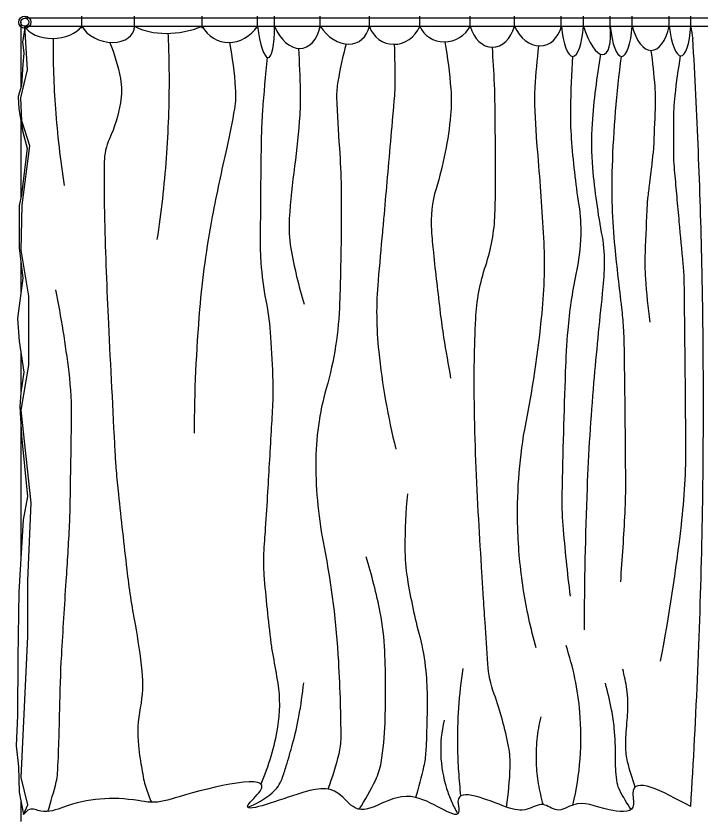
# Model space of a CAD drawing. Header units: millimetres. Extents: x 577 to 2337, y 236 to 943.
# Drawn here: x 742.866 to 744.376, y 703.141 to 704.903 of the extents above; entities that cross this region are included whole.
import ezdxf

# ---------------------------------------------------------------- set-up
doc = ezdxf.new("R2010")
doc.units = ezdxf.units.MM
doc.header["$LTSCALE"] = 0.01
doc.layers.add('06-Furn', color=4, linetype='Continuous')

# ---------------------------------------------------------------- blocks, each defined once
blk = doc.blocks.new('c')
at = {"layer": '06-Furn', "color": 243}
for points in [[(792.2627, 633.5594), (790.7715, 633.5594)], [(790.8957, 633.5375), (790.8957, 633.5638)], [(791.0112, 633.5375), (791.0112, 633.5638)], [(791.1588, 633.5375), (791.1588, 633.5638)], [(791.2797, 633.5375), (791.2797, 633.5638)], [(791.3169, 633.5375), (791.3169, 633.5638)], [(791.4163, 633.5375), (791.4163, 633.5638)], [(791.5238, 633.5375), (791.5238, 633.5638)], [(791.6339, 633.5375), (791.6339, 633.5638)], [(791.7441, 633.5375), (791.7441, 633.5638)], [(791.8408, 633.5375), (791.8408, 633.5638)], [(791.9428, 633.5375), (791.9428, 633.5638)], [(791.9912, 633.5375), (791.9912, 633.5638)], [(792.0496, 633.5375), (792.0496, 633.5638)], [(792.0975, 633.5375), (792.0975, 633.5638)], [(792.1783, 633.5375), (792.1783, 633.5638)], [(792.2254, 633.5375), (792.2254, 633.5638)], [(790.7715, 633.5375), (790.7666, 633.5074), (790.7691, 633.4829), (790.7669, 633.4585), (790.7644, 633.4127), (790.7573, 633.3884), (790.7583, 633.3615), (790.767, 633.3107), (790.7766, 633.2752), (790.7643, 633.1732), (790.7591, 633.1499), (790.7591, 633.0876), (790.7591, 633.0578), (790.7669, 632.9917), (790.7552, 632.9035), (790.7591, 632.8542), (790.7695, 632.7862), (790.763, 632.7421), (790.7604, 632.711), (790.7643, 632.6475), (790.7773, 632.5144), (790.7682, 632.4638), (790.7583, 632.3062), (790.7566, 632.1627), (790.7552, 632.0364), (790.7526, 631.9703), (790.7578, 631.9249), (790.7591, 631.8691), (790.769, 631.8204), (790.7781, 631.8412), (790.7637, 631.9011), (790.778, 632.2088), (790.7784, 632.3315), (790.7852, 632.5011), (790.7636, 632.703), (790.7804, 632.8013), (790.7804, 632.9522), (790.7636, 633.0529), (790.766, 633.1511), (790.7828, 633.2805), (790.7647, 633.3352), (790.763, 633.3857), (790.7771, 633.4462), (790.7715, 633.5419), (792.2627, 633.5419)], [(790.7627, 633.5506), (790.7627, 633.407)], [(790.7627, 633.3355), (790.7627, 633.1663)], [(790.7627, 633.0268), (790.7627, 632.9605)], [(790.7627, 632.8303), (790.7627, 632.7394)], [(790.7627, 632.6724), (790.7627, 632.3768)], [(790.7627, 631.8512), (790.7627, 631.8051)]]:
    blk.add_lwpolyline(points, dxfattribs=at)
for points in [[(791.0608, 633.076, 0.019408), (791.0808, 633.2538, 0.019408), (791.0871, 633.4326, 0.005073), (791.0864, 633.4794, 0.005073), (791.0848, 633.5262)], [(790.8332, 633.5153, 0.009744), (790.8343, 633.4384, 0.009744), (790.8383, 633.3616, 0.010703), (790.8462, 633.2775, 0.010703), (790.8577, 633.1938)], [(790.9565, 633.5067, -0.056122), (790.9802, 633.4277, -0.087422), (790.9804, 633.3745, -0.064503), (790.9562, 633.2958, 0.103443), (790.9449, 633.2454, 0.010171), (790.9456, 633.1189, 0.00567), (790.954, 632.892, 0.000977), (790.9682, 632.6114, 0.006875), (790.9708, 632.5716, 0.0069), (790.9757, 632.5199, 0.002158), (790.9942, 632.3549, 0.016556), (791.0121, 632.236, -0.0192), (791.0269, 632.1334, -0.074065), (791.0235, 632.0534, 0.071681), (791.0196, 631.9708, 0.014188), (791.0232, 631.9422, 0.009055), (791.0309, 631.8976, 0.033402), (791.0356, 631.8796, 0.017786), (791.0479, 631.8468)], [(791.2187, 633.5064, -0.025855), (791.2311, 633.4067, -0.057632), (791.2292, 633.3616, -0.017634), (791.2125, 633.2763, 0.009977), (791.1807, 633.126, 0.026227), (791.153, 632.9234, 0.019804), (791.1411, 632.6529)], [(791.5782, 633.5023, -0.006704), (791.5795, 633.4159, -0.022085), (791.5783, 633.3898, -0.00007), (791.5628, 633.2119, -0.000155), (791.5557, 633.1315, -0.00026), (791.5522, 633.0922, 0.000097), (791.5428, 632.9863, 0.048435), (791.5441, 632.831, 0.034775), (791.5816, 632.6183)], [(792.2252, 631.8375, 0.010711), (792.2501, 632.43, 0.010711), (792.2497, 633.023, 0.004445), (792.242, 633.269, 0.004445), (792.23, 633.5149)], [(791.3687, 633.4935, -0.01166), (791.3728, 633.3997, -0.021073), (791.3716, 633.3478, -0.017335), (791.3605, 633.2362, 0.016927), (791.349, 633.1219, 0.059364), (791.3524, 633.0567, 0.03081), (791.3813, 632.9346)], [(791.8231, 631.8365, 0.028929), (791.8311, 631.9233, 0.05599), (791.8276, 631.9684, 0.038623), (791.7963, 632.0833, -0.068645), (791.7824, 632.1491, -0.000774), (791.7763, 632.2399, -0.001175), (791.7724, 632.2997, -0.000335), (791.7695, 632.347, -0.000134), (791.7624, 632.4653, -0.011359), (791.7529, 632.7196, -0.015815), (791.756, 632.9024, -0.067715), (791.7777, 633.0191, 0.070448), (791.798, 633.1315, 0.009451), (791.7992, 633.1967, 0.003358), (791.798, 633.3801, 0.008702), (791.7969, 633.4156, 0.003839), (791.7924, 633.496)], [(791.8879, 632.1842, -0.030574), (791.8598, 632.3135, -0.030574), (791.8477, 632.4453, -0.025026), (791.8498, 632.5536, -0.025026), (791.8628, 632.6611, 0.024564), (791.9008, 632.9147, 0.03815), (791.9046, 633.0799, 0.008884), (791.8919, 633.2591, -0.014309), (791.8852, 633.3704, -0.023646), (791.8858, 633.4086, -0.00995), (791.8934, 633.4989)], [(792.1385, 633.4891, -0.016502), (792.1467, 633.41, -0.026878), (792.1475, 633.3612, -0.001428), (792.144, 633.2762, -0.018558), (792.1435, 633.2696, -0.000069), (792.1401, 633.2406, -0.00009), (792.1375, 633.2184, -0.000172), (792.1345, 633.1937, 0.000134), (792.1308, 633.1622, 0.018127), (792.1301, 633.1536, 0.001472), (792.1256, 633.0477, 0.026996), (792.1264, 632.9904, 0.016248), (792.136, 632.8958)], [(792.0724, 632.3286, 0.006306), (792.0819, 632.48, 0.013975), (792.0834, 632.5485, 0.001936), (792.0806, 632.832, 0.010635), (792.0788, 632.8836, 0.016103), (792.0749, 632.9268, -0.005229), (792.0602, 633.0593, -0.033322), (792.0544, 633.2353, -0.024307), (792.0742, 633.4758)], [(792.1596, 632.1549, 0.017778), (792.205, 632.4529, 0.030467), (792.2147, 632.6287, 0.001986), (792.2111, 632.9859, 0.019429), (792.2091, 633.0223, 0.001056), (792.2004, 633.1145, -0.001782), (792.1954, 633.1692, -0.000631), (792.1908, 633.2212, -0.001213), (792.1885, 633.2483, -0.019526), (792.1883, 633.2532, -0.001214), (792.1882, 633.3322, -0.025488), (792.1913, 633.3903, -0.016945), (792.2033, 633.4771)], [(791.6067, 632.5206, 0.023476), (791.6012, 632.4028, 0.040634), (791.6067, 632.3348, 0.023642), (791.6336, 632.2087, -0.040262), (791.6469, 632.134, -0.024013), (791.6499, 632.0705, -0.013618), (791.6469, 631.9583, -0.040978), (791.6422, 631.9245, -0.020174), (791.6245, 631.8575)], [(791.5014, 631.8315, 0.0308), (791.5375, 631.896, 0.071286), (791.5493, 631.9331, 0.032631), (791.5579, 632.0204, 0.018265), (791.5574, 632.1771, 0.039098), (791.5474, 632.2616, 0.026514), (791.5166, 632.3831)], [(791.9682, 631.8409, 0.040252), (791.9839, 631.9417, 0.040252), (791.9833, 632.0437, 0.029356), (791.9725, 632.1173, 0.029356), (791.9532, 632.1892)], [(791.2584, 631.8359, 0.07979), (791.3115, 631.8676, 0.132878), (791.333, 631.8984, 0.012047), (791.3423, 631.9263, 0.00708), (791.3562, 631.9742, 0.022292), (791.3699, 632.0345, 0.018554), (791.3804, 632.108)], [(791.8979, 632.0336, 0.03423), (791.8895, 631.9838, 0.03423), (791.8879, 631.9332, 0.03145), (791.8925, 631.887, 0.03145), (791.9029, 631.8417)]]:
    blk.add_lwpolyline(points, format="xyb", dxfattribs=at)
at = {"layer": '06-Furn', "color": 17}
for points in [[(791.4728, 633.5031, 0.020908), (791.4549, 633.4211, 0.05065), (791.4523, 633.3865, 0.011925), (791.4582, 633.2753, -0.015486), (791.462, 633.1896, -0.006755), (791.4621, 633.0842, -0.004868), (791.4588, 632.9379, -0.061453), (791.4296, 632.7508, 0.070059), (791.4067, 632.5861, 0.048287), (791.4247, 632.4042, -0.034978), (791.4561, 632.1541, -0.005916), (791.46, 632.0636, -0.007174), (791.4613, 631.9889, -0.062123), (791.4568, 631.9522, -0.028588), (791.433, 631.8758)], [(791.6885, 633.5077, -0.023487), (791.7015, 633.4048, -0.042758), (791.7011, 633.3478, -0.051106), (791.6694, 633.1868, 0.092311), (791.6591, 633.096, 0.008837), (791.6634, 633.0475, 0.003237), (791.6785, 632.9153, 0.009531), (791.6859, 632.8623, 0.005639), (791.7011, 632.7733)], [(791.2874, 631.8868, 0.059891), (791.3239, 632.0108, 0.080892), (791.3244, 632.1067, 0.008155), (791.3142, 632.165, -0.01634), (791.3096, 632.1942, -0.010631), (791.2942, 632.3436, -0.03415), (791.2936, 632.3904, -0.003414), (791.2971, 632.4455, 0.002377), (791.3022, 632.5246, 0.000885), (791.3104, 632.6663, 0.002165), (791.3134, 632.7242, 0.019849), (791.3137, 632.7668, 0.00881), (791.3089, 632.8627, 0.031204), (791.2985, 632.9427, -0.030321), (791.2876, 633.0251, -0.018543), (791.2862, 633.0657, -0.003191), (791.2885, 633.3016, -0.014896), (791.291, 633.3563, -0.006941), (791.3015, 633.4734)], [(791.9675, 633.4757, 0.013052), (791.9627, 633.3625, 0.022381), (791.9645, 633.2965, 0.01984), (791.981, 633.1507, -0.044969), (791.9851, 633.0861, -0.045928), (791.9748, 633, 0.032328), (791.9568, 632.8782, 0.011423), (791.9515, 632.787, 0.003929), (791.944, 632.5215, 0.025097), (791.9461, 632.4519, 0.011222), (791.962, 632.2971)], [(792.0286, 633.4807, 0.025392), (792.0099, 633.3291, 0.040289), (792.0108, 633.2327, 0.024238), (792.0317, 633.0823, -0.0565), (792.0365, 633.0172, -0.016734), (792.0322, 632.9581, 0.005058), (792.0134, 632.7631, 0.011968), (791.999, 632.5327, 0.008927), (791.9927, 632.2233)], [(790.8219, 631.8268, 0.013352), (790.8403, 631.8918, 0.050076), (790.8431, 631.9096, 0.008491), (790.8477, 632.0491, -0.00993), (790.852, 632.1684, -0.002651), (790.8619, 632.3298, 0.003473), (790.8693, 632.453, 0.008455), (790.8702, 632.4798, 0.001119), (790.8736, 632.6816, 0.033794), (790.868, 632.7863, 0.019424), (790.8391, 632.9662)], [(791.7277, 632.139, 0.020336), (791.7184, 632.0533, 0.020336), (791.7162, 631.9672, 0.012583), (791.7183, 631.9139, 0.012583), (791.723, 631.8607)], [(792.1042, 631.8802, -0.032711), (792.0876, 631.9354, -0.055983), (792.0837, 631.969, -0.025442), (792.0861, 632.0201, 0.027213), (792.0882, 632.0679, 0.037333), (792.086, 632.0936, 0.021371), (792.0769, 632.1376)], [(792.0954, 631.8314, -0.039891), (792.0703, 631.8732, -0.084395), (792.0637, 631.8954, -0.034036), (792.0609, 631.9446, 0.026258), (792.0584, 632.0084, 0.025381), (792.0525, 632.0489, 0.017341), (792.0389, 632.1072)], [(791.6868, 632.026, 0.06713), (791.6796, 631.9511, 0.06713), (791.6924, 631.8769, 0.026634), (791.7029, 631.8488, 0.026634), (791.7163, 631.822)]]:
    blk.add_lwpolyline(points, format="xyb", dxfattribs=at)
at = {"layer": '06-Furn', "color": 243}
for radius in [0.0132, 0.00877]:
    blk.add_circle((790.7715, 633.5506), radius, dxfattribs=at)
for centre, major_axis, ratio, start_param, end_param in [((790.8347, 633.5561), (0.0663, 0.003), 0.613348, 3.424706, 5.852816), ((790.9508, 633.5517), (-0.059, 0.0184), 0.701309, 0.637886, 3.341384), ((791.1021, 633.5973), (0.1192, 0.0196), 0.57468, 3.755552, 5.112058), ((791.2228, 633.5947), (0.0207, 0.0867), 0.83939, 2.40957, 4.26928), ((791.2965, 633.5711), (-0.0062, 0.0978), 0.198699, 1.861753, 4.396411), ((791.363, 633.5771), (-0.0147, 0.0833), 0.642287, 1.892352, 4.164824), ((791.4624, 633.5771), (-0.0376, 0.069), 0.734114, 1.684424, 3.837385), ((791.5801, 633.566), (0.0219, 0.0605), 0.916408, 2.278893, 4.643781), ((791.6903, 633.566), (0.0549, 0.0273), 0.938893, 3.081666, 5.369882), ((791.7925, 633.5691), (0.0005, 0.0731), 0.713191, 1.956946, 4.335735), ((791.8893, 633.5691), (-0.0164, 0.0691), 0.770661, 1.787728, 4.133837), ((791.9667, 633.5724), (-0.0011, 0.0967), 0.263341, 1.888859, 4.388401), ((792.0147, 633.5703), (-0.0202, 0.0901), 0.326226, 1.818263, 4.319004), ((792.0731, 633.5703), (-0.0014, 0.0946), 0.265331, 1.872609, 4.402944), ((792.137, 633.5872), (-0.0026, 0.0981), 0.46442, 2.038299, 4.220119), ((792.2008, 633.5769), (-0.0032, 0.0999), 0.251001, 1.921367, 4.345576), ((792.2478, 633.5769), (-0.0032, 0.0999), 0.251001, 1.921367, 2.232692)]:
    blk.add_ellipse(centre, major_axis=major_axis, ratio=ratio, start_param=start_param, end_param=end_param, dxfattribs=at)
blk.add_spline([(792.2252, 631.8375), (792.099, 631.8661), (792.0989, 631.8363), (792.0471, 631.8305), (791.9682, 631.8409), (791.933, 631.8301), (791.9029, 631.8417), (791.8681, 631.8315), (791.8231, 631.8365), (791.7172, 631.8488), (791.7192, 631.8285), (791.6245, 631.8575), (791.4925, 631.8346), (791.4569, 631.8655), (791.3656, 631.8642), (791.2592, 631.8412), (791.2854, 631.8714), (791.1085, 631.8591), (791.0465, 631.8469), (791.0191, 631.8505), (790.9355, 631.854), (790.8563, 631.8364), (790.8068, 631.8275), (790.7818, 631.8312), (790.769, 631.8204)], degree=3, dxfattribs=at)

msp = doc.modelspace()

# ---------------------------------------------------------------- block references
at = {"layer": '06-Furn', "color": 241}
msp.add_blockref('c', (-47.8869, 71.3391), dxfattribs=at)

doc.saveas('drawing.dxf')
